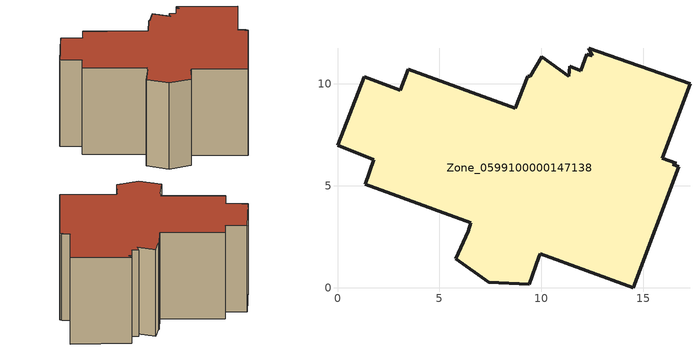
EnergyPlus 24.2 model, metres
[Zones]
Zone_0599100000147138
 floor ground (C_G): 12.49,11.39 12.34,11.75 17.3,10 15.95,6.36 16.64,6.11 16.46,6.07 16.74,5.94 14.52,0 9.96,1.67 9.87,1.49 9.42,0.17 7.43,0.26 5.8,1.42 6.41,2.78 6.53,3.2 1.35,5.09 1.78,6.28 0,6.99 1.31,10.35 3.08,9.7 3.46,10.73 8.72,8.82 9.34,10.37 9.46,10.39 10.02,11.33 11.36,10.39 11.39,10.87 11.94,10.65 12.24,11.46 z0
 wall outside (C_F): 1.78,6.28 1.35,5.09 6.53,3.2 6.41,2.78 5.8,1.42 7.43,0.26 9.42,0.17 9.87,1.49 9.96,1.67 14.52,0 16.74,5.94 16.46,6.07 16.64,6.11 15.95,6.36 17.3,10 12.34,11.75 12.49,11.39 12.24,11.46 11.94,10.65 11.39,10.87 11.36,10.39 10.02,11.33 9.46,10.39 9.34,10.37 8.72,8.82 3.46,10.73 3.08,9.7 1.31,10.35 0,6.99 1.78,6.28 z0:8.61
 roof outside (C_R): 9.46,10.39 9.34,10.37 8.72,8.82 3.46,10.73 3.08,9.7 1.31,10.35 0,6.99 1.78,6.28 1.35,5.09 6.53,3.2 6.41,2.78 5.8,1.42 7.43,0.26 9.42,0.17 9.87,1.49 9.96,1.67 14.52,0 16.74,5.94 16.46,6.07 16.64,6.11 15.95,6.36 17.3,10 12.34,11.75 12.49,11.39 12.24,11.46 11.94,10.65 11.39,10.87 11.36,10.39 10.02,11.33 z8.61
[BUILDING]
Pand.0599100000147138: North Axis=0; Terrain=City; Loads Convergence Tolerance Value=0.04; Temperature Convergence Tolerance Value=0.4; Solar Distribution=FullExterior; Maximum Number of Warmup Days=25; Minimum Number of Warmup Days=1
[Site:Location]
Rotterdam.The.Hague.AP_ZH_NLD Design_Conditions: Latitude=51.96; Longitude=4.45; Time Zone=1; Elevation=-4.5
[SITE:GROUNDTEMPERATURE:BUILDINGSURFACE]
18, 18, 18, 18, 18, 18, 18, 18, 18, 18, 18, 18
[MATERIAL] Thermal Absorptance=0.9; Solar Absorptance=0.7; Visible Absorptance=0.7
Name | Roughness | Thickness | Conductivity | Density | Specific Heat
G.D.1965 | MediumSmooth | 0.15 | 1 | 540 | 1210
F.D.1965 | Rough | 0.3 | 0.857143 | 1920 | 840
R.D.1965 | MediumRough | 0.2 | 0.08 | 1500 | 1000
[CONSTRUCTION]
C_G: G.D.1965
C_F: F.D.1965
C_R: R.D.1965
[ZONE]
Zone_0599100000147138: Type=1; Multiplier=1; Ceiling Height=Autocalculate; Volume=Autocalculate; Floor Area=autocalculate; Part of Total Floor Area=Yes
[ZONEINFILTRATION:DESIGNFLOWRATE]
Infil_Zone_0599100000147138: Zone or ZoneList or Space or SpaceList=Zone_0599100000147138; Schedule=AlwaysOn; Design Flow Rate Calculation Method=Flow/Area; Flow Rate per Floor Area=0.0042; Constant Term Coefficient=1; Temperature Term Coefficient=0; Velocity Term Coefficient=0; Velocity Squared Term Coefficient=0
[HVACTEMPLATE:ZONE:IDEALLOADSAIRSYSTEM]
Zone_0599100000147138: Maximum Heating Supply Air Temperature=50; Minimum Cooling Supply Air Temperature=13; Maximum Heating Supply Air Humidity Ratio=0.0156; Minimum Cooling Supply Air Humidity Ratio=0.0077; Heating Limit=NoLimit; Cooling Limit=NoLimit; Dehumidification Control Type=ConstantSensibleHeatRatio; Cooling Sensible Heat Ratio=0.7; Dehumidification Setpoint=60; Humidification Control Type=None; Humidification Setpoint=30; Outdoor Air Method=None; Outdoor Air Flow Rate per Person=0.00944; Outdoor Air Flow Rate per Zone Floor Area=0; Outdoor Air Flow Rate per Zone=0; Demand Controlled Ventilation Type=None; Outdoor Air Economizer Type=NoEconomizer; Heat Recovery Type=None; Sensible Heat Recovery Effectiveness=0.7; Latent Heat Recovery Effectiveness=0.65
[ZONECONTROL:THERMOSTAT]
ThermostatControl_Zone_0599100000147138: Zone or ZoneList=Zone_0599100000147138; Control Type Schedule=DualSetpointControlType; Control 1=Thermostat_Zone_0599100000147138; Temperature Difference Between Cutout And Setpoint=0
[THERMOSTATSETPOINT:DUALSETPOINT]
Thermostat_Zone_0599100000147138: Heating Setpoint Temperature Schedule=HeatingSetpoint_Zone_0599100000147138; Cooling Setpoint Temperature Schedule=CoolingSetpoint_Zone_0599100000147138
[SCHEDULE:COMPACT]
HeatingSetpoint_Zone_0599100000147138: Through: 12/31, For: AllDays, Until: 24:00, 21
CoolingSetpoint_Zone_0599100000147138: Through: 12/31, For: AllDays, Until: 24:00, 24
DualSetpointControlType: Through: 12/31, For: AllDays, Until: 24:00, 4
AlwaysOn: Through: 12/31, For: AllDays, Until: 24:00, 1
